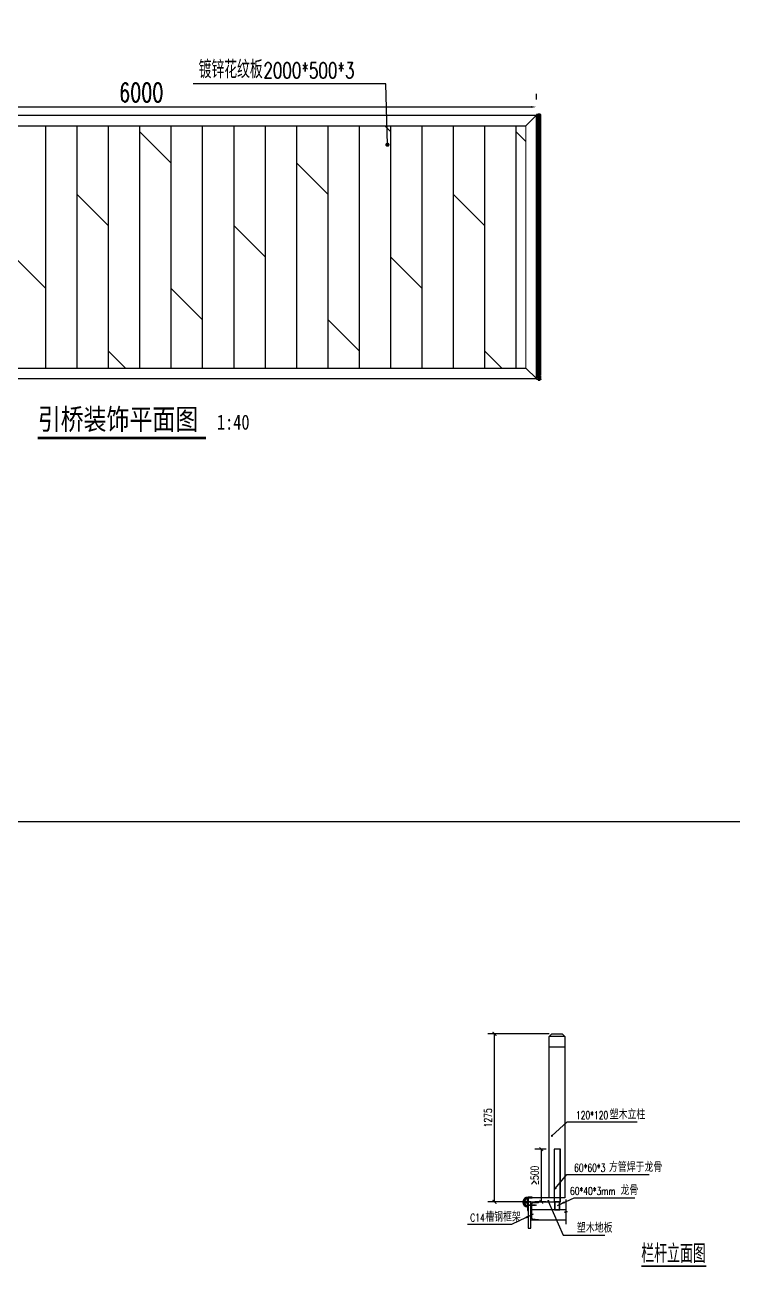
# Model space of a CAD drawing. Header units: millimetres. Extents: x -1003406 to 3312184, y 81337 to 716393.
# Drawn here: x 1119992 to 1125369, y 430486 to 439920 of the extents above; entities that cross this region are included whole.
import ezdxf

# ---------------------------------------------------------------- set-up
doc = ezdxf.new("R2010")
doc.units = ezdxf.units.MM
doc.header["$LTSCALE"] = 10
doc.linetypes.add('DASHED2', pattern=[0.375, 0.25, -0.125])
doc.layers.get('0').update_dxf_attribs({"linetype": 'CONTINUOUS'})
doc.layers.get('Defpoints').update_dxf_attribs({"linetype": 'CONTINUOUS'})
for name, color, linetype in [('DIM_LEAD', 3, 'CONTINUOUS'), ('DIM_SYMB', 3, 'CONTINUOUS'), ('PUB_DIM', 3, 'CONTINUOUS'), ('PUB_TEXT', 7, 'CONTINUOUS'), ('W-STEEL_FRAME钢架', 3, 'CONTINUOUS'), ('W-WOOD_FLOOR木地板', 30, 'CONTINUOUS'), ('木地板', 32, 'CONTINUOUS'), ('木板', 42, 'CONTINUOUS'), ('栏杆', 4, 'CONTINUOUS'), ('钢龙骨', 26, 'CONTINUOUS'), ('龙骨', 10, 'CONTINUOUS')]:
    doc.layers.add(name, color=color, linetype=linetype)
doc.styles.add('-宋体', font='', dxfattribs={"width": 0.8})
doc.styles.add('_TCH_DIM', font='SIMPLEX', dxfattribs={"bigfont": 'GBCBIG'})
doc.styles.add('_TCH_DIM_T3', font='SIMPLEX', dxfattribs={"width": 0.705882, "bigfont": 'GBCBIG'})
doc.styles.add('STANDARD_T3', font='simplex.shx', dxfattribs={"width": 0.7, "bigfont": 'gbcbig.shx'})
doc.styles.add('TSSD_Dimension', font='Tssdeng.shx', dxfattribs={"width": 0.7, "bigfont": 'hztxt.shx'})
doc.styles.get('-宋体').set_extended_font_data('SimSun')
doc.dimstyles.new('_T&20', dxfattribs={"dimtxt": 59.5, "dimasz": 20, "dimexe": 50, "dimexo": 60, "dimgap": 20, "dimtad": 1, "dimdec": 0, "dimzin": 0, "dimdsep": 46, "dimtxsty": '_TCH_DIM_T3', "dimblk": 'ARCHTICK', "dimcen": 0.09, "dimclrt": 7, "dimazin": 2, "dimtfac": 1, "dimtdec": 0, "dimtix": 1, "dimtmove": 2, "dimatfit": 3, "dimfxl": 1, "dimtolj": 1, "dimtzin": 0, "dimarcsym": 0})
doc.dimstyles.new('W&&40', dxfattribs={"dimtxt": 140, "dimasz": 40, "dimexe": 100, "dimexo": 120, "dimgap": 40, "dimtad": 1, "dimdec": 0, "dimzin": 0, "dimdsep": 46, "dimtxsty": 'STANDARD_T3', "dimcen": 0.09, "dimclrd": 1, "dimclre": 1, "dimclrt": 7, "dimazin": 2, "dimtfac": 1, "dimtdec": 0, "dimtix": 1, "dimtmove": 2, "dimatfit": 3, "dimfxl": 100, "dimtolj": 1, "dimtzin": 0, "dimarcsym": 0})

# ---------------------------------------------------------------- blocks, each defined once
blk = doc.blocks.new('*U33')
at = {"color": 8, "linetype": 'Continuous'}
for p, q in [((-1.3, 2.4), (-2.7, 1.2)), ((0, 1.9), (0, -1.9)), ((-1.3, -2.4), (-2.7, -1.2))]:
    blk.add_line(p, q, dxfattribs=at)
at = {"color": 7, "linetype": 'Continuous'}
for p, q in [((24, 1.9), (0, 1.9)), ((0, 0), (25.6, 0)), ((24, 1.9), (24, 0)), ((25.6, -1.9), (25.6, 0)), ((0, -1.9), (25.6, -1.9))]:
    blk.add_line(p, q, dxfattribs=at)
for centre, radius, start, end in [((-4.1, 0), 3.7, 41.31782, 318.68218), ((-4.1, 0), 1.85, 41.31782, 318.68218), ((0, 3.6), 3.59, 221.31782, 270), ((0, -3.6), 3.59, 90, 138.68218), ((0, 3.6), 1.74, 221.31782, 270), ((0, -3.6), 1.74, 90, 138.68218)]:
    blk.add_arc(centre, radius, start, end, dxfattribs=at)
blk = doc.blocks.new('*D124')
at = {"color": 1, "lineweight": -2, "transparency": 16777216}
for p, q in [((1117875.7, 439353.1), (1117875.7, 439396.4)), ((1123875.7, 439353.1), (1123875.7, 439396.4)), ((1117915.7, 439296.4), (1123835.7, 439296.4))]:
    blk.add_line(p, q, dxfattribs=at)
at = {"color": 1, "transparency": 16777216}
for points in [[(1117915.7, 439303.1), (1117915.7, 439289.7), (1117875.7, 439296.4)], [(1123835.7, 439303.1), (1123835.7, 439289.7), (1123875.7, 439296.4)]]:
    blk.add_solid(points, dxfattribs=at)
at = {"layer": 'Defpoints', "color": 0, "transparency": 16777216}
for p in [(1123875.7, 439296.4), (1117875.7, 439233.1), (1123875.7, 439233.1)]:
    blk.add_point(p, dxfattribs=at)
at = {"color": 7, "transparency": 16777216, "insert": (1120875.7, 439406.4), "char_height": 140, "attachment_point": 5, "style": 'STANDARD_T3'}
blk.add_mtext('\\A1;6000', dxfattribs=at)
blk = doc.blocks.new('_ArchTick')
at = {"color": 0, "const_width": 0.4}
blk.add_lwpolyline([(-0.71, -0.71), (0.71, 0.71)], dxfattribs=at)
blk = doc.blocks.new('*D155')
at = {"layer": 'Defpoints', "color": 0, "transparency": 16777216}
for p in [(1124009.8, 431382.2), (1123912.8, 430982.2), (1124009.8, 430982.2)]:
    blk.add_point(p, dxfattribs=at)
at = {"layer": 'PUB_DIM', "color": 0, "lineweight": -2, "transparency": 16777216}
for p, q in [((1123949.8, 431382.2), (1123862.8, 431382.2)), ((1123912.8, 431382.2), (1123912.8, 430982.2)), ((1123949.8, 430982.2), (1123862.8, 430982.2))]:
    blk.add_line(p, q, dxfattribs=at)
at = {"layer": 'PUB_DIM', "color": 0, "lineweight": -2, "transparency": 16777216, "xscale": 20, "yscale": 20, "zscale": 20}
for p, rotation in [((1123912.8, 431382.2), 90), ((1123912.8, 430982.2), 270)]:
    blk.add_blockref('_ArchTick', p, dxfattribs=dict(at, rotation=rotation))
at = {"layer": 'PUB_DIM', "color": 7, "transparency": 16777216, "insert": (1123863, 431182.2), "char_height": 59.5, "attachment_point": 5, "rotation": 90, "style": '_TCH_DIM_T3'}
blk.add_mtext('\\A1;≥500', dxfattribs=at)
blk = doc.blocks.new('*D156')
at = {"layer": 'Defpoints', "color": 0, "transparency": 16777216}
for p in [(1123557.5, 432258.1), (1124031.8, 432258.1), (1123833.8, 430982.2)]:
    blk.add_point(p, dxfattribs=at)
at = {"layer": 'PUB_DIM', "color": 0, "lineweight": -2, "transparency": 16777216}
for p, q in [((1123971.8, 432258.1), (1123507.5, 432258.1)), ((1123557.5, 430982.2), (1123557.5, 432258.1)), ((1123773.8, 430982.2), (1123507.5, 430982.2))]:
    blk.add_line(p, q, dxfattribs=at)
at = {"layer": 'PUB_DIM', "color": 0, "lineweight": -2, "transparency": 16777216, "xscale": 20, "yscale": 20, "zscale": 20}
for p, rotation in [((1123557.5, 432258.1), 90), ((1123557.5, 430982.2), 270)]:
    blk.add_blockref('_ArchTick', p, dxfattribs=dict(at, rotation=rotation))
at = {"layer": 'PUB_DIM', "color": 7, "transparency": 16777216, "insert": (1123507.7, 431620.2), "char_height": 59.5, "attachment_point": 5, "rotation": 90, "style": '_TCH_DIM_T3'}
blk.add_mtext('\\A1;1275', dxfattribs=at)
blk = doc.blocks.new('*U134')
at = {"color": 5}
for p, q in [((2.5, -13.4), (-2.5, -14.2)), ((2.5, -13.4), (-2.5, -14.2)), ((2.5, -15.4), (-2.5, -16.2)), ((2.5, -15.4), (-2.5, -16.2)), ((2.5, -17.4), (-2.5, -18.2)), ((2.5, -17.4), (-2.5, -18.2)), ((2.5, -19.4), (-2.5, -20.2)), ((2.5, -19.4), (-2.5, -20.2)), ((2.5, -19.4), (-2.5, -20.2)), ((2.5, -19.4), (-2.5, -20.2)), ((2.5, -21.4), (-2.5, -22.2)), ((2.5, -21.4), (-2.5, -22.2)), ((2.5, -21.4), (-2.5, -22.2)), ((2.5, -21.4), (-2.5, -22.2)), ((2.5, -23.4), (-2.5, -24.2)), ((2.5, -23.4), (-2.5, -24.2)), ((2.5, -25.4), (-2.5, -26.2)), ((2.5, -25.4), (-2.5, -26.2)), ((2.5, -27.4), (-2.5, -28.2)), ((2.5, -27.4), (-2.5, -28.2)), ((2.5, -29.4), (-2.5, -30.2)), ((2.5, -29.4), (-2.5, -30.2)), ((2.5, -29.4), (-2.5, -30.2)), ((2.5, -29.4), (-2.5, -30.2)), ((2.5, -31.4), (-2.5, -32.2)), ((2.5, -31.4), (-2.5, -32.2)), ((2.5, -31.4), (-2.5, -32.2)), ((2.5, -31.4), (-2.5, -32.2)), ((2.5, -33.4), (-2.5, -34.2)), ((2.5, -33.4), (-2.5, -34.2)), ((2.5, -35.4), (-2.5, -36.2)), ((2.5, -35.4), (-2.5, -36.2)), ((2.5, -37.4), (-2.5, -38.2)), ((2.5, -37.4), (-2.5, -38.2)), ((2.5, -39.4), (-2.5, -40.2)), ((2.5, -39.4), (-2.5, -40.2)), ((2.5, -39.4), (-2.5, -40.2)), ((2.5, -39.4), (-2.5, -40.2)), ((2.5, -41.4), (-2.5, -42.2)), ((2.5, -41.4), (-2.5, -42.2)), ((2.5, -41.4), (-2.5, -42.2)), ((2.5, -41.4), (-2.5, -42.2)), ((2.5, -43.4), (-2.5, -44.2)), ((2.5, -43.4), (-2.5, -44.2)), ((2.5, -46.4), (-2.5, -47.2)), ((2.5, -46.4), (-2.5, -47.2)), ((2.5, -48.4), (-2.5, -49.2)), ((2.5, -48.4), (-2.5, -49.2)), ((2.5, -48.4), (-2.5, -49.2)), ((2.5, -48.4), (-2.5, -49.2)), ((2.5, -50.4), (-2.5, -51.2)), ((2.5, -50.4), (-2.5, -51.2)), ((2.5, -50.4), (-2.5, -51.2)), ((2.5, -50.4), (-2.5, -51.2)), ((2.5, -52.4), (-2.5, -53.2)), ((2.5, -52.4), (-2.5, -53.2)), ((2.5, -52.4), (-2.5, -53.2)), ((-1.9, -52.5), (-1.9, -1)), ((-1.9, -1), (1.8, -1)), ((0, -60), (-1.9, -52.5)), ((2, -54.5), (-1.9, -55.1)), ((1.5, -56.6), (-1.4, -57)), ((1, -58.6), (-0.9, -59)), ((1.8, -52.5), (0, -60)), ((1.8, -1), (1.8, -52.5))]:
    blk.add_line(p, q, dxfattribs=at)
blk.add_lwpolyline([(-3.2, 0), (-2.2, -1), (2.2, -1), (3.2, 0)], close=True, dxfattribs=at)
blk = doc.blocks.new('A$C0837b8cf')
at = {"layer": 'W-STEEL_FRAME钢架'}
blk.add_lwpolyline([(0, 0), (0, 140), (58, 140), (58, 137.5, -0.414214), (53.8, 133.2), (13, 130.1, 0.385314), (5.3, 121.7), (5.3, 18.3, 0.385314), (13, 9.9), (53.8, 6.8, -0.414214), (58, 2.5), (58, 0)], format="xyb", close=True, dxfattribs=at)
blk = doc.blocks.new('$matou$00000176')
h = blk.add_hatch()
h.set_pattern_fill('橡胶', color=256, scale=2)
h.set_pattern_definition([(45, (1603524.1105, -995037.493), (-5.000000133, 5.000000133), []), (135, (1603535.242, -995037.493), (-5.000000133, -5.000000133), [1.6, -5.471068])])
edge = h.paths.add_edge_path(flags=16)
edge.add_line((0, 7.5), (0, -15.5))
edge.add_arc((2.6, 12.5), 28.1, 190.24241, 264.64601, ccw=False)
edge.add_line((-25, 7.5), (0, 7.5))
edge = h.paths.add_edge_path(flags=16)
edge.add_arc((2.6, 12.5), 28.1, 95.35399, 169.75759, ccw=False)
edge.add_line((0, 40.5), (0, 17.5))
edge.add_line((0, 17.5), (-25, 17.5))
edge = h.paths.add_edge_path()
edge.add_line((5, -50), (5, -25))
edge.add_line((5, -25), (5, 45))
edge.add_line((5, 45), (35, 45))
edge.add_line((35, 45), (35, 50))
edge.add_line((35, 50), (5, 50))
edge.add_arc((2.8, 12.2), 37.8, 86.69816, 265.72373)
edge.add_line((0, -25.5), (0, -50))
edge.add_line((0, -50), (5, -50))
for p, q in [((35, 50), (5, 50)), ((5, 45), (35, 45)), ((5, -25), (5, 45)), ((35, 45), (35, 50)), ((0, -25.5), (0, -50)), ((0, -50), (5, -50)), ((5, -50), (5, -25)), ((5, -25), (5, -25))]:
    blk.add_line(p, q)
for points in [[(-25, 17.5, -0.336555), (0, 40.5), (0, 17.5)], [(0, 7.5), (0, -15.5, -0.336555), (-25, 7.5)]]:
    blk.add_lwpolyline(points, format="xyb", close=True)
blk.add_arc((2.8, 12.2), 37.8, 86.69816, 265.72373)

msp = doc.modelspace()

# ---------------------------------------------------------------- hatches: boundary and pattern name
at = {"layer": '木地板', "ltscale": 500}
h = msp.add_hatch(dxfattribs=at)
h.set_pattern_fill('DOLMIT', color=256, scale=300, angle=90, style=0)
h.set_pattern_definition([(90, (943940.26, 330285.42), (-238.12262, 1e-14), []), (135, (943940.26, 330285.4), (-476.245, -476.245), [336.7564, -673.512])])
h.paths.add_polyline_path([(1123795.7, 437313.1), (1123795.7, 439153.1), (1117955.7, 439153.1), (1117955.7, 437313.1)])

# ---------------------------------------------------------------- linework, layer by layer
at = {"color": 3}
for p, q in [((1117875.7, 439233.1), (1123875.7, 439233.1)), ((1117955.7, 439153.1), (1123795.7, 439153.1)), ((1123795.7, 439153.1), (1123875.7, 439233.1)), ((1123875.7, 437233.1), (1123875.7, 439233.1)), ((1123875.7, 439233.1), (1123875.7, 437233.1)), ((1117955.7, 437313.1), (1123795.7, 437313.1)), ((1123795.7, 437313.1), (1123875.7, 437233.1)), ((1117875.7, 437233.1), (1123875.7, 437233.1))]:
    msp.add_line(p, q, dxfattribs=at)
at = {"color": 3, "lineweight": 5}
msp.add_line((1123795.7, 437313.1), (1123795.7, 439153.1), dxfattribs=at)
at = {"color": 2}
msp.add_lwpolyline([(1114456.5, 449200.6), (1134017, 449200.6), (1134017, 433868.1), (1114456.5, 433868.1)], close=True, dxfattribs=at)
at = {"color": 4}
msp.add_lwpolyline([(1123889.7, 439242.1), (1123889.7, 437221.6), (1123901.7, 437221.6), (1123901.7, 439242.1)], close=True, dxfattribs=at)
msp.add_lwpolyline([(1123889.7, 439242.1), (1123889.7, 437221.6), (1123901.7, 437221.6), (1123901.7, 439242.1)], close=True, dxfattribs=at)
at = {"linetype": 'DASHED2'}
msp.add_lwpolyline([(1123905.7, 437233.1), (1123885.7, 437233.1), (1123885.7, 439232.1), (1123905.7, 439232.1)], close=True, dxfattribs=at)
msp.add_lwpolyline([(1123905.7, 437233.1), (1123885.7, 437233.1), (1123885.7, 439232.1), (1123905.7, 439232.1)], close=True, dxfattribs=at)
at = {"layer": 'DIM_LEAD'}
for p, q in [((1122732.7, 439472.2), (1121269.7, 439472.2)), ((1122744.8, 439009.6), (1122732.7, 439472.2)), ((1123993.6, 431483.1), (1124110.3, 431589.1)), ((1124110.3, 431589.1), (1124640.6, 431589.1)), ((1124020.7, 431084.8), (1124107.8, 431189.6)), ((1124107.8, 431189.6), (1124732.4, 431189.6)), ((1123965.7, 430988.4), (1124079.3, 430728.1)), ((1124035.8, 430954.6), (1124163.4, 431013.7)), ((1124163.4, 431013.7), (1124623.5, 431013.7)), ((1123850.8, 430887.7), (1123685.6, 430810.9)), ((1123685.6, 430810.9), (1123352.5, 430810.9)), ((1124079.3, 430728.1), (1124394.5, 430728.1))]:
    msp.add_line(p, q, dxfattribs=at)
for points, const_width in [([(1122745, 439001.6, 1), (1122744.5, 439017.6, 1)], 16), ([(1123990.6, 431480.4, 1), (1123996.6, 431485.8, 1)], 8), ([(1124018.2, 431081.7, 1), (1124023.3, 431087.9, 1)], 8), ([(1123964.1, 430992.1, 1), (1123967.3, 430984.8, 1)], 8)]:
    msp.add_lwpolyline(points, format="xyb", close=True, dxfattribs=dict(at, const_width=const_width))
for points in [[(1124035.8, 430954.6, 0, 16, 0), (1124090.2, 430979.8, 0, 0, 0)], [(1123850.8, 430887.7, 0, 16, 0), (1123796.4, 430862.4, 0, 0, 0)]]:
    msp.add_lwpolyline(points, format="xyseb", dxfattribs=at)
at = {"layer": 'DIM_SYMB'}
for points, const_width in [([(1120090, 436781.7), (1121366.1, 436781.7)], 21), ([(1124671.9, 430493.1), (1125166.8, 430493.1)], 14)]:
    msp.add_lwpolyline(points, dxfattribs=dict(at, const_width=const_width))
at = {"layer": 'DIM_SYMB', "color": 0}
msp.add_lwpolyline([(1124099.2, 430999.7), (1124099.2, 430911.3), (1124109.7, 430907.4), (1124088.7, 430903.7), (1124099.2, 430900), (1124099.2, 430811.5)], dxfattribs=at)
at = {"layer": 'PUB_DIM'}
for points in [[(1124009.8, 430982.2), (1124057.8, 430982.2), (1124057.8, 431382.2), (1124009.8, 431382.2)], [(1124011.8, 430984.2), (1124055.8, 430984.2), (1124055.8, 431382.2), (1124011.8, 431382.2)]]:
    msp.add_lwpolyline(points, close=True, dxfattribs=at)
at = {"layer": 'W-WOOD_FLOOR木地板', "color": 3}
for p, q in [((1124099.2, 430922.2), (1123839.1, 430922.2)), ((1124099.2, 430842.2), (1123839.1, 430842.2))]:
    msp.add_line(p, q, dxfattribs=at)
at = {"layer": '木板'}
msp.add_lwpolyline([(1124011.8, 431012.2), (1123813.8, 431012.2), (1123813.8, 430982.2), (1124011.8, 430982.2)], dxfattribs=at)
at = {"layer": '栏杆'}
for p, q in [((1124091.8, 432237.2), (1123971.8, 432237.2)), ((1124091.8, 432157.2), (1123971.8, 432157.2))]:
    msp.add_line(p, q, dxfattribs=at)
msp.add_lwpolyline([(1124091.8, 431012.2), (1123971.8, 431012.2), (1123971.8, 432238.1), (1123971.8, 432238.1), (1123991.8, 432258.1), (1124071.8, 432258.1), (1124091.8, 432238.1), (1124091.8, 432238.1)], close=True, dxfattribs=at)
at = {"layer": '钢龙骨', "color": 1}
for points in [[(1124013.8, 430922.2), (1124053.8, 430922.2), (1124053.8, 430982.2), (1124013.8, 430982.2)], [(1124016.3, 430924.7), (1124051.3, 430924.7), (1124051.3, 430979.7), (1124016.3, 430979.7)]]:
    msp.add_lwpolyline(points, close=True, dxfattribs=at)
at = {"layer": '龙骨'}
msp.add_lwpolyline([(1123833.8, 430982.2), (1123813.8, 430982.2), (1123813.8, 430782.2), (1123833.8, 430782.2)], close=True, dxfattribs=at)

# ---------------------------------------------------------------- block references
for name, p, rotation in [('*U33', (1123901.7, 439236.5), 180), ('*U33', (1123901.7, 439236.5), 180), ('*U134', (1123813.6, 430957.2), 90.00000000000001)]:
    msp.add_blockref(name, p, dxfattribs=dict(rotation=rotation))
at = {"xscale": -1}
msp.add_blockref('*U33', (1123901.7, 437227.8), dxfattribs=at)
msp.add_blockref('*U33', (1123901.7, 437227.8), dxfattribs=at)
at = {"layer": 'W-STEEL_FRAME钢架'}
msp.add_blockref('$matou$00000176', (1123808.8, 430967.3), dxfattribs=at)
at = {"layer": 'W-WOOD_FLOOR木地板'}
msp.add_blockref('A$C0837b8cf', (1123833.8, 430842.2), dxfattribs=at)

# ---------------------------------------------------------------- texts
at = {"layer": 'PUB_TEXT', "color": 7, "style": '_TCH_DIM'}
for s, height, p in [('镀锌花纹板', 135.04, (1121311.7, 439514.2)), ('塑木立柱', 67.52, (1124432, 431610.1)), ('方管焊于龙骨', 67.52, (1124426.2, 431210.6)), ('龙骨', 67.52, (1124514.7, 431034.7)), ('槽钢框架', 67.52, (1123487.5, 430831.9)), ('塑木地板', 67.52, (1124183.6, 430749.1))]:
    msp.add_text(s, height=height, dxfattribs=at).set_placement(p)
at = {"layer": 'PUB_TEXT', "color": 7}
for s, height, style, width, p in [('2000*500*3', 119, '_TCH_DIM', 0.705882, (1121803.2, 439514.2)), ('引桥装饰平面图', 159.49, '-宋体', 0.8, (1120090, 436845.9)), ('1:40', 113.92, '-宋体', 0.8, (1121450.1, 436845.9)), ('120*120', 59.5, '_TCH_DIM', 0.705882, (1124176, 431610.1)), ('60*60*3', 59.5, '_TCH_DIM', 0.705882, (1124162.2, 431210.6)), ('60*40*3mm', 59.5, '_TCH_DIM', 0.705882, (1124130.7, 431034.7)), ('C14', 59.5, '_TCH_DIM', 0.705882, (1123373.5, 430831.9)), ('栏杆立面图', 140, 'TSSD_Dimension', 0.7, (1124671.9, 430518.9))]:
    msp.add_text(s, height=height, dxfattribs=dict(at, style=style, width=width)).set_placement(p)

# ---------------------------------------------------------------- dimensions: what is measured, and where the dimension line sits
dim = msp.add_linear_dim(base=(1123875.7, 439296.4), p1=(1117875.7, 439233.1), p2=(1123875.7, 439233.1), dimstyle='W&&40')
dim.commit()
dim.dimension.update_dxf_attribs({"geometry": '*D124', "text_midpoint": (1120875.7, 439406.4)})
at = {"layer": 'PUB_DIM'}
for base, p1, p2, text, picture, middle in [((1123557.5, 432258.1), (1123833.8, 430982.2), (1124031.8, 432258.1), '1275', '*D156', (1123507.7, 431620.2)), ((1123912.8, 430982.2), (1124009.8, 431382.2), (1124009.8, 430982.2), '≥500', '*D155', (1123863, 431182.2))]:
    dim = msp.add_linear_dim(base=base, p1=p1, p2=p2, angle=90, text=text, dimstyle='_T&20', dxfattribs=at)
    dim.commit()
    dim.dimension.update_dxf_attribs({"geometry": picture, "text_midpoint": middle})

doc.saveas('drawing.dxf')
